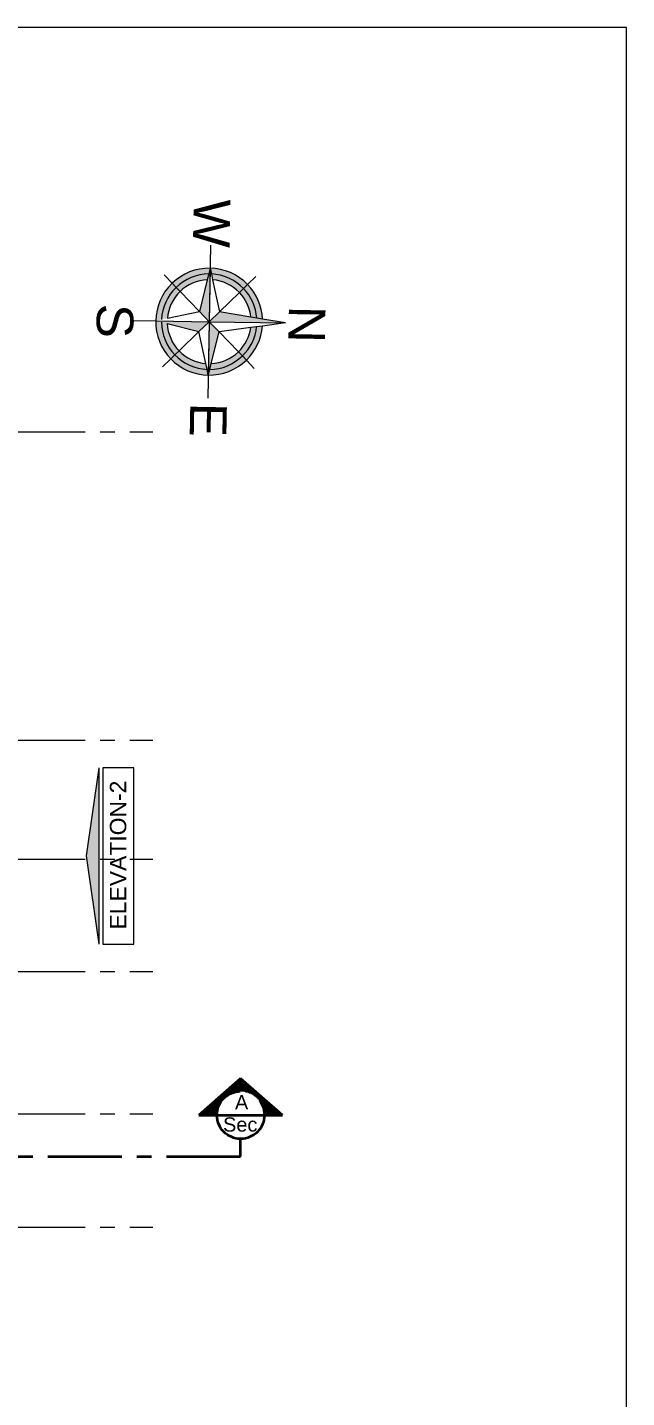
# Model space of a CAD drawing. Header units: inches. Extents: x -114 to 635, y -137 to 57.
# Drawn here: x 174.9 to 185, y 14.81 to 37.89 of the extents above; entities that cross this region are included whole.
import ezdxf
from ezdxf.enums import TextEntityAlignment as Align

# ---------------------------------------------------------------- set-up
doc = ezdxf.new("R2010")
doc.units = ezdxf.units.IN
doc.header["$MEASUREMENT"] = 0
for name, pattern in [('( Hidden )', [0.375, 0.25, -0.125]), ('CENTER', [2, 1.25, -0.25, 0.25, -0.25]), ('CENTERX2', [4, 2.5, -0.5, 0.5, -0.5]), ('VILLA AXIS$0$CENTER', [2, 1.25, -0.25, 0.25, -0.25])]:
    doc.linetypes.add(name, pattern=pattern)
for name, color, linetype, lineweight in [('A-ARROW', 1, 'Continuous', 5), ('A-ELEVATION TAG', 230, 'Continuous', 5), ('A-SECTION LINE', 230, 'Continuous', 35), ('A-SECTION TAG', 230, 'Continuous', 5), ('BORDER A2', 7, 'Continuous', 50), ('E-AX', 9, '( Hidden )', 0), ('HATCH', 15, 'Continuous', 0)]:
    doc.layers.add(name, color=color, linetype=linetype, lineweight=lineweight)
doc.layers.add('AXIES', color=7, linetype='CENTER', lineweight=0, true_color=0x949596)
doc.styles.add('Arial', font='arial.ttf')
doc.styles.get("Standard").update_dxf_attribs({"font": 'arial.ttf'})

# ---------------------------------------------------------------- blocks, each defined once
blk = doc.blocks.new('NOTH')
at = {"layer": 'A-ARROW'}
h = blk.add_hatch(color=256, dxfattribs=at)
h.paths.add_polyline_path([(0.7367880207187341, 0), (0.6575899677640109, 0.0183679669693504), (0.5777283029631805, 0.0368898418159631), (0.138709133292366, 0.1387091331513375), (1.847e-13, -3.695e-13)])
h.paths.add_polyline_path([(1.421e-13, 1.052554315272032), (-0.0481682284584935, 0.7352118123715456), (-0.0603320410307902, 0.6550740360918894), (-0.0725869453558943, 0.5743361277810948), (-0.1387091332541104, 0.138709133151707), (1.847e-13, -3.695e-13)])
h.paths.add_polyline_path([(-0.7367880206932682, 5.4e-13), (-0.6575899677639683, -0.0183679669692367), (-0.5777283029244984, -0.036889841816361), (-0.1387091332536698, -0.138709133151707), (1.847e-13, -3.695e-13)])
h.paths.add_polyline_path([(0.1387091332923234, -0.1387091331515364), (1.847e-13, -3.695e-13), (-1.847e-13, -0.736788020910808), (0.018367967033555, -0.6575899678792894), (0.0368898419054631, -0.5777283031165439)])
h = blk.add_hatch(color=256, dxfattribs=at)
edge = h.paths.add_edge_path()
edge.add_ellipse((1.847e-13, -3.695e-13), major_axis=(-0.4651676837564604, 0.4651676837565617), ratio=0.9999999998919108, start_angle=-89.99999999921107, end_angle=-50.262072299546)
edge.add_line((0.060332041053556, 0.6550740361128362), (0.0725869453426498, 0.574336127870339))
edge.add_ellipse((1.847e-13, -3.695e-13), major_axis=(0.4093475616569167, 0.4093475616568277), ratio=0.9999999997555454, start_angle=0, end_angle=37.79691486913919, ccw=False)
edge.add_line((0.4093475615218411, 0.4093475617780201), (0.4651676837811465, 0.4651676836406013))
edge = h.paths.add_edge_path()
edge.add_ellipse((1.847e-13, -3.695e-13), major_axis=(0.5209878057300275, 0.5209878057299147), ratio=0.9999999999968756, start_angle=314.9999999999104, end_angle=359.9999999985911)
edge.add_line((0.5209878057426921, 0.5209878057171125), (0.465167683772478, 0.4651676836316483))
edge.add_ellipse((1.847e-13, -3.695e-13), major_axis=(-0.4651676837320017, 0.4651676837321025), ratio=0.9999999999444913, start_angle=226.5999839728725, end_angle=270.00000000078893, ccw=False)
edge.add_line((0.6575899677875441, 0.0183679669641208), (0.7367880206930125, 5.854899898238841e-12))
edge = h.paths.add_edge_path()
edge.add_ellipse((1.847e-13, -3.695e-13), major_axis=(-0.4093475616568274, 0.4093475616569162), ratio=0.9999999999629564, start_angle=180, end_angle=221.34643715917, ccw=False)
edge.add_line((0.4093475617774092, -0.4093475615211162), (0.4651676837726911, -0.4651676836316483))
edge.add_ellipse((1.847e-13, -3.695e-13), major_axis=(0.4651676837321025, 0.4651676837320017), ratio=0.9999999999444923, start_angle=269.9999999992111, end_angle=313.4000160271274)
edge.add_line((0.6575899677873595, -0.0183679669640924), (0.5777283029553502, -0.0368898418176116))
edge = h.paths.add_edge_path()
edge.add_ellipse((1.847e-13, -3.695e-13), major_axis=(-0.5209878057299147, 0.5209878057300275), ratio=0.99999999996475, start_angle=134.9999999989901, end_angle=180.0000000014088)
edge.add_line((0.5209878057425783, -0.5209878057169705), (0.4651676837806919, -0.4651676836396632))
edge.add_ellipse((1.847e-13, -3.695e-13), major_axis=(0.4651676837133373, 0.4651676837132369), ratio=0.9999999999848316, start_angle=226.5999839861861, end_angle=269.99999999921124, ccw=False)
edge.add_line((0.0183679670573298, -0.6575899677758912), (5.373120004481535e-11, -0.7367880206779205))
edge = h.paths.add_edge_path()
edge.add_ellipse((1.847e-13, -3.695e-13), major_axis=(-0.4651676837132375, 0.4651676837133383), ratio=0.9999999999848308, start_angle=90.00000000078873, end_angle=133.4000160138138)
edge.add_line((-0.0183679670313666, -0.6575899677784208), (-0.0368898418879269, -0.577728303026845))
edge.add_ellipse((1.847e-13, -3.695e-13), major_axis=(-0.4093475617746752, 0.4093475617747643), ratio=0.999999999712108, start_angle=90, end_angle=131.3464371538943, ccw=False)
edge.add_line((-0.4093475617927142, -0.4093475615366346), (-0.4651676837807062, -0.4651676836402602))
edge = h.paths.add_edge_path()
edge.add_ellipse((1.847e-13, -3.695e-13), major_axis=(-0.4651676837320017, 0.4651676837321025), ratio=0.9999999999444913, start_angle=46.59998397287251, end_angle=90.00000000078887, ccw=False)
edge.add_line((-0.6575899677872316, -0.0183679669642061), (-0.7367880206930693, -1.704990315598565e-13))
edge.add_ellipse((1.847e-13, -3.695e-13), major_axis=(0.5209878057300275, 0.5209878057299147), ratio=0.9999999999968756, start_angle=134.9999999999105, end_angle=179.9999999985912)
edge.add_line((-0.5209878057426778, -0.5209878057170556), (-0.465167683772464, -0.4651676836315917))
edge = h.paths.add_edge_path()
edge.add_ellipse((1.847e-13, -3.695e-13), major_axis=(0.4651676837321025, 0.4651676837320017), ratio=0.9999999999444923, start_angle=89.99999999921107, end_angle=133.4000160271275)
edge.add_line((-0.6575899677872316, 0.0183679669641208), (-0.577728302956416, 0.0368898418086303))
edge.add_ellipse((1.847e-13, -3.695e-13), major_axis=(-0.4093475616568274, 0.4093475616569162), ratio=0.9999999999629564, start_angle=0, end_angle=41.34643715916991, ccw=False)
edge.add_line((-0.4093475615365493, 0.4093475617927709), (-0.4651676837725063, 0.4651676836317053))
edge = h.paths.add_edge_path()
edge.add_ellipse((1.847e-13, -3.695e-13), major_axis=(-0.5209878057299147, 0.5209878057300275), ratio=0.9999999999105192, start_angle=-41.2515596892217, end_angle=1.40879490012606e-09)
edge.add_line((-0.5209878057428057, 0.5209878057170556), (-0.465167683781374, 0.4651676836403455))
edge.add_ellipse((1.847e-13, -3.695e-13), major_axis=(0.4651676837565617, 0.4651676837564604), ratio=0.9999999998919108, start_angle=50.26207229954599, end_angle=89.99999999921113, ccw=False)
edge.add_line((-0.0603320410271522, 0.6550740361169858), (-0.048168228446599, 0.7352118124497622))
h = blk.add_hatch(color=256, dxfattribs=at)
edge = h.paths.add_edge_path()
edge.add_ellipse((1.847e-13, -3.695e-13), major_axis=(0.5209878057300275, 0.5209878057299147), ratio=0.9999999999105188, start_angle=359.9999999985911, end_angle=401.2515596892217)
edge.add_line((0.0481682284466558, 0.7352118124500179), (0.0603320410534565, 0.6550740361133764))
edge.add_ellipse((1.847e-13, -3.695e-13), major_axis=(-0.4651676837564604, 0.4651676837565617), ratio=0.9999999998919108, start_angle=-89.99999999921113, end_angle=-50.26207229954548, ccw=False)
edge.add_line((0.4651676837811607, 0.465167683639919), (0.5209878057428199, 0.520987805716743))
edge = h.paths.add_edge_path()
edge.add_ellipse((1.847e-13, -3.695e-13), major_axis=(0.4093475616569168, 0.4093475616568273), ratio=0.9999999999629559, start_angle=318.6535628408301, end_angle=360, ccw=False)
edge.add_line((0.5777283029555207, 0.0368898418178105), (0.6575899677874733, 0.0183679669639503))
edge.add_ellipse((1.847e-13, -3.695e-13), major_axis=(-0.4651676837320017, 0.4651676837321025), ratio=0.9999999999444913, start_angle=226.5999839728724, end_angle=270.0000000007889)
edge.add_line((0.4651676837726061, 0.4651676836312788), (0.409347561536521, 0.4093475617922311))
edge = h.paths.add_edge_path()
edge.add_ellipse((1.847e-13, -3.695e-13), major_axis=(0.4651676837321025, 0.4651676837320017), ratio=0.9999999999444923, start_angle=269.99999999921124, end_angle=313.40001602712755, ccw=False)
edge.add_line((0.4651676837726626, -0.4651676836317053), (0.5209878057427915, -0.5209878057170843))
edge.add_ellipse((1.847e-13, -3.695e-13), major_axis=(-0.5209878057299129, 0.5209878057300266), ratio=0.9999999999968752, start_angle=180.0000000014088, end_angle=225.0000000000895)
edge.add_line((0.7367880206929271, -6.1391e-12), (0.6575899677874589, -0.018367966964405))
edge = h.paths.add_edge_path()
edge.add_ellipse((1.847e-13, -3.695e-13), major_axis=(0.4093475617747643, 0.4093475617746752), ratio=0.9999999997121085, start_angle=228.6535628461057, end_angle=270, ccw=False)
edge.add_line((0.0368898419273762, -0.5777283030215871), (0.018367967057344, -0.6575899677760902))
edge.add_ellipse((1.847e-13, -3.695e-13), major_axis=(0.4651676837133373, 0.4651676837132369), ratio=0.9999999999848316, start_angle=226.599983986186, end_angle=269.9999999992111)
edge.add_line((0.4651676837808907, -0.4651676836403739), (0.4093475617927142, -0.4093475615367482))
edge = h.paths.add_edge_path()
edge.add_ellipse((1.847e-13, -3.695e-13), major_axis=(-0.4651676837132375, 0.4651676837133383), ratio=0.9999999999848308, start_angle=90.00000000078887, end_angle=133.400016013814, ccw=False)
edge.add_line((-0.465167683780962, -0.4651676836400327), (-0.520987805742877, -0.52098780571734))
edge.add_ellipse((1.847e-13, -3.695e-13), major_axis=(0.5209878057300275, 0.5209878057299147), ratio=0.9999999999647492, start_angle=179.9999999985912, end_angle=225.0000000010099)
edge.add_line((-5.3916e-11, -0.7367880206783184), (-0.0183679670313239, -0.6575899677784492))
edge = h.paths.add_edge_path()
edge.add_ellipse((1.847e-13, -3.695e-13), major_axis=(0.4093475616569168, 0.4093475616568273), ratio=0.9999999999629559, start_angle=138.6535628408301, end_angle=180, ccw=False)
edge.add_line((-0.5777283029566292, -0.0368898418086019), (-0.6575899677873025, -0.0183679669642345))
edge.add_ellipse((1.847e-13, -3.695e-13), major_axis=(-0.4651676837320017, 0.4651676837321025), ratio=0.9999999999444913, start_angle=46.59998397287242, end_angle=90.00000000078873)
edge.add_line((-0.4651676837725205, -0.4651676836315632), (-0.4093475617772527, -0.4093475615209742))
edge = h.paths.add_edge_path()
edge.add_ellipse((1.847e-13, -3.695e-13), major_axis=(-0.5209878057299129, 0.5209878057300266), ratio=0.9999999999968752, start_angle=1.408794900004402e-09, end_angle=45.00000000008949)
edge.add_line((-0.736788020693325, 4.263e-13), (-0.6575899677874874, 0.0183679669643766))
edge.add_ellipse((1.847e-13, -3.695e-13), major_axis=(0.4651676837321025, 0.4651676837320017), ratio=0.9999999999444923, start_angle=89.99999999921113, end_angle=133.4000160271276, ccw=False)
edge.add_line((-0.465167683772478, 0.4651676836313642), (-0.5209878057425926, 0.520987805716743))
edge = h.paths.add_edge_path()
edge.add_ellipse((1.847e-13, -3.695e-13), major_axis=(-0.409347561656827, 0.4093475616569161), ratio=0.9999999997555448, start_angle=-37.79691486913907, end_angle=0, ccw=False)
edge.add_line((-0.07258694534219501, 0.5743361278701685), (-0.060332041026868, 0.6550740361166733))
edge.add_ellipse((1.847e-13, -3.695e-13), major_axis=(0.4651676837565617, 0.4651676837564604), ratio=0.9999999998919108, start_angle=50.262072299546, end_angle=89.99999999921107)
edge.add_line((-0.4651676837810328, 0.465167683639919), (-0.4093475615216562, 0.4093475617776507))
for p, q in [((-5.68e-14, 1.052554315272145), (-0.0481682284583371, 0.7352118123711194)), ((-5.68e-14, 1.052554315272145), (0.0481682284587777, 0.7352118123713752)), ((0, 0), (-5.68e-14, 1.052554315272145)), ((-0.5209878057424647, 0.5209878057167145), (-0.6326280498287105, 0.6326280500851456)), ((-0.0725869453556953, 0.5743361277807538), (-0.1387091332538688, 0.1387091331513943)), ((-0.0603320410308044, 0.655074036091861), (-0.0725869453556953, 0.5743361277807538)), ((-0.0481682284583371, 0.7352118123711194), (-0.0603320410308044, 0.655074036091861)), ((0.0481682284587777, 0.7352118123713752), (0.0603320410566397, 0.6550740360920316)), ((0.0603320410566397, 0.6550740360920316), (0.0725869453562211, 0.5743361277807822)), ((0.0725869453562211, 0.5743361277807822), (0.1387091332923092, 0.1387091331512238)), ((0.5209878057427773, 0.5209878057170272), (0.632628049828611, 0.6326280500849464)), ((-0.4651676836997042, 0.4651676835587466), (-0.5209878057424647, 0.5209878057167145)), ((-0.4093475616567872, 0.4093475619131084), (-0.4651676836997042, 0.4651676835587466)), ((-0.1387091332538688, 0.1387091331513943), (-0.4093475616567872, 0.4093475619131084)), ((0.1387091332923092, 0.1387091331512238), (0.4093475616569294, 0.4093475619129663)), ((0.4093475616569294, 0.4093475619129663), (0.4651676836999883, 0.4651676835587466)), ((0.4651676836999883, 0.4651676835587466), (0.5209878057427773, 0.5209878057170272)), ((-1.052554315297524, -2.558e-13), (0, 0)), ((-0.7367880206930835, 1.705e-13), (-0.6575899677639541, 0.0183679669696346)), ((-0.7367880206930835, 1.705e-13), (-0.6575899677638973, -0.0183679669693504)), ((-0.7367880206930835, 1.705e-13), (0, 0)), ((-0.6575899677639541, 0.0183679669696346), (-0.5777283029243989, 0.0368898418156221)), ((-0.5777283029243989, 0.0368898418156221), (-0.1387091332538688, 0.1387091331513943)), ((0, 0), (-0.1387091332538688, 0.1387091331513943)), ((0, 0), (-0.1387091332536698, -0.138709133151707)), ((0, 0), (0.1387091332923092, 0.1387091331512238)), ((-5.68e-14, -0.736788020910808), (0, 0)), ((0, 0), (0.1387091332923234, -0.1387091331515364)), ((0, 0), (0.7367880207187198, -2.558e-13)), ((0, 0), (1.05255431529781, -1.421e-13)), ((0.5777283029628393, 0.03688984181602), (0.1387091332923092, 0.1387091331512238)), ((0.6575899677640962, 0.0183679669692651), (0.5777283029628393, 0.03688984181602)), ((0.7367880207187198, -2.558e-13), (0.6575899677640962, 0.0183679669692651)), ((-0.6575899677638973, -0.0183679669693504), (-0.5777283029244984, -0.036889841816361)), ((-0.5777283029244984, -0.036889841816361), (-0.1387091332536698, -0.138709133151707)), ((-0.1387091332536698, -0.138709133151707), (-0.4093475616569864, -0.409347561400523)), ((-0.036889841867449, -0.5777283031165439), (-0.1387091332536698, -0.138709133151707)), ((0.0368898419057047, -0.5777283031167997), (0.1387091332923234, -0.1387091331515364)), ((0.5777283029628535, -0.0368898418159063), (0.1387091332923234, -0.1387091331515364)), ((0.1387091332923234, -0.1387091331515364), (0.4093475616568867, -0.4093475614008071)), ((0.6575899677640252, -0.0183679669699473), (0.5777283029628535, -0.0368898418159063)), ((0.7367880207187198, -2.558e-13), (0.6575899677640252, -0.0183679669699473)), ((-0.5209878057427347, -0.5209878057173967), (-0.632628049828796, -0.6326280495724462)), ((-0.4651676836999032, -0.4651676835590309), (-0.5209878057427347, -0.5209878057173967)), ((-0.4093475616569864, -0.409347561400523), (-0.4651676836999032, -0.4651676835590309)), ((0.4093475616568867, -0.4093475614008071), (0.4651676836998889, -0.4651676835590878)), ((0.4651676836998889, -0.4651676835590878), (0.5209878057425783, -0.5209878057169705)), ((0.5209878057425783, -0.5209878057169705), (0.6326280498285402, -0.6326280495726451)), ((-5.68e-14, -1.05255431527206), (-5.68e-14, -0.736788020910808))]:
    blk.add_line(p, q, dxfattribs=at)
for major_axis, ratio, start_param, end_param in [((-0.5209878057299123, 0.5209878057300255), 0.9999999999105199, -0.7199755381598874, 2.45881e-11), ((0.4651676837565609, 0.4651676837564598), 0.9999999998919112, 0.8772386505025153, 1.570796326781126), ((-0.4093475616568267, 0.4093475616569159), 0.9999999997555448, -0.6596806115624795, 0), ((0.5209878057300255, 0.5209878057299123), 0.999999999910519, 6.283185307154998, 7.003160845339472), ((-0.4651676837564598, 0.4651676837565609), 0.9999999998919112, -1.570796326781126, -0.8772386505025153), ((0.4093475616569159, 0.4093475616568267), 0.9999999997555448, 0, 0.6596806115624795), ((-0.5209878057299127, 0.5209878057300262), 0.9999999999968756, 2.45881e-11, 0.7853981633990103), ((0.4651676837321023, 0.4651676837320012), 0.9999999999444916, 1.570796326781126, 2.328269501886581), ((-0.4093475616568263, 0.4093475616569155), 0.9999999999629564, 0, 0.7216314623964455), ((0.4093475616569159, 0.4093475616568269), 0.9999999999629562, 5.561553844783139, 6.283185307179584), ((-0.4651676837320012, 0.4651676837321023), 0.999999999944491, 3.954915805293002, 4.712388980398459), ((0.5209878057300255, 0.5209878057299123), 0.999999999996876, 5.497787143780575, 6.283185307154998), ((0.5209878057300255, 0.5209878057299123), 0.999999999996876, 2.356194490190779, 3.141592653565203), ((-0.4651676837320012, 0.4651676837321023), 0.999999999944491, 0.8133231517032118, 1.570796326808665), ((0.4093475616569159, 0.4093475616568269), 0.9999999999629562, 2.419961191193345, 3.141592653589792), ((-0.4093475616568263, 0.4093475616569155), 0.9999999999629564, 3.141592653589792, 3.863224115986238), ((0.4651676837321023, 0.4651676837320012), 0.9999999999444916, 4.712388980370919, 5.469862155476373), ((-0.5209878057299127, 0.5209878057300262), 0.9999999999968756, 3.141592653614381, 3.926990816988803), ((0.5209878057300255, 0.5209878057299123), 0.9999999999647496, 3.141592653565203, 3.926990817004866), ((-0.4651676837132357, 0.4651676837133368), 0.9999999999848312, 1.570796326808665, 2.328269501654212), ((-0.4093475617746752, 0.4093475617747643), 0.9999999997121072, 1.570796326794896, 2.292427789099265), ((-0.5209878057299125, 0.5209878057300258), 0.9999999999647496, 2.356194490174718, 3.141592653614381), ((0.4651676837133376, 0.4651676837132362), 0.9999999999848316, 3.954915805525373, 4.712388980370919), ((0.4093475617747635, 0.4093475617746745), 0.999999999712108, 3.990757518080319, 4.712388980384689)]:
    blk.add_ellipse((3.553e-13, -2.842e-13), major_axis=major_axis, ratio=ratio, start_param=start_param, end_param=end_param, dxfattribs=at)
for s, p in [('N', (0.0144832284225913, 1.347818954500012)), ('W', (-1.353998589916471, 0.0105449277088212)), ('E', (1.353998589916358, 0.0105449277088212)), ('S', (0.0120693570188166, -1.298608181295634))]:
    blk.add_text(s, height=0.5052260713060049, rotation=359.9383920510186, dxfattribs=at).set_placement(p, align=Align.MIDDLE)
blk = doc.blocks.new('DASLASDLASLDASLASDLASLQWELQWELQWELQWELQ')
at = {"layer": 'AXIES', "linetype": 'CENTERX2', "ltscale": 0.5}
for p, q in [((20.29338096180066, -581.976748345088), (52.68343698540485, -581.976748345088)), ((20.29338096180066, -587.1767470905586), (52.68343698540485, -587.1767470905586)), ((20.29338096180066, -589.1775781725739), (52.68343698540485, -589.1775781725739)), ((20.29338096180066, -591.0720317607155), (52.68343698540485, -591.0720317607155)), ((20.29338096180066, -593.4723519824619), (52.68343698540485, -593.4723519824619)), ((20.29338096180066, -595.3778133920785), (52.68343698540485, -595.3778133920785))]:
    blk.add_line(p, q, dxfattribs=at)

msp = doc.modelspace()

# ---------------------------------------------------------------- hatches: boundary and pattern name
at = {"layer": 'A-ELEVATION TAG'}
msp.add_hatch(color=256, dxfattribs=at).paths.add_polyline_path([(175.8952230712354, 23.93218719827405), (176.1084644987224, 22.4463643773563), (176.1084644987214, 25.41801001919271)])
at = {"layer": 'HATCH'}
h = msp.add_hatch(dxfattribs=at)
h.set_pattern_fill('ANSI37', color=256, scale=0.1251646639303119, angle=2025, style=0)
h.set_pattern_definition([(270, (234.5206524841393, 34.29017904421175), (0.0156455829912891, -1.344885636359377e-16), []), (360, (234.5206524841393, 34.29017904421175), (1.344885636359377e-16, 0.0156455829912891), [])])
h.paths.add_polyline_path([(178.494054323021, 20.18078905440984), (177.7888130268062, 19.56292669152094), (178.0935452739423, 19.56292669152094, -0.0023619499479011), (178.0935273984424, 19.56671072638551, -1), (178.8945812475973, 19.56671072638551, -0.0023619499479011), (178.894563372096, 19.56292669152094), (179.1992956192363, 19.56292669152094)])

# ---------------------------------------------------------------- linework, layer by layer
at = {"layer": 'A-ELEVATION TAG'}
msp.add_line((176.1084644987224, 22.4463643773563), (176.1084644987214, 25.41801001919271), dxfattribs=at)
msp.add_lwpolyline([(176.1084644987224, 22.4463643773563), (175.8952230712354, 23.93218719827405), (176.1084644987214, 25.41801001919271)], dxfattribs=at)
msp.add_lwpolyline([(176.6948787047987, 22.4463643773563), (176.6948787047978, 25.41801001919271), (176.1706521046609, 25.41801001919271), (176.1706521046609, 22.4463643773563)], close=True, dxfattribs=at)
at = {"layer": 'A-SECTION LINE', "linetype": 'VILLA AXIS$0$CENTER'}
msp.add_line((178.494054323021, 18.86618380180857), (178.494054323021, 19.16618380180876), dxfattribs=at)
at = {"layer": 'A-SECTION LINE', "linetype": 'VILLA AXIS$0$CENTER', "ltscale": 1.5}
msp.add_lwpolyline([(178.494054323021, 20.18078905440984), (177.7888130268053, 19.56292669152094), (179.1992956192354, 19.56292669152094)], close=True, dxfattribs=at)
at = {"layer": 'A-SECTION LINE', "linetype": 'VILLA AXIS$0$CENTER'}
msp.add_lwpolyline([(147.24342372804, 18.86618380180857), (178.494054323021, 18.86618380180857)], dxfattribs=at)
at = {"layer": 'A-SECTION LINE', "linetype": 'VILLA AXIS$0$CENTER', "ltscale": 1.5}
msp.add_circle((178.494054323021, 19.56671072638551), 0.4005269245769983, dxfattribs=at)
at = {"layer": 'BORDER A2', "lineweight": 5}
msp.add_lwpolyline([(139.3987125289161, -2.308414670989677), (184.9987125289163, -2.308414670989677), (184.9987125289163, 37.89158532901048), (139.3987125289161, 37.89158532901037)], close=True, dxfattribs=at)

# ---------------------------------------------------------------- block references
at = {"layer": 'A-ARROW', "xscale": 1.222382910869702, "yscale": 1.222382910869702, "zscale": 1.222382910869702, "rotation": 269.0250964440875}
msp.add_blockref('NOTH', (177.9643257917429, 32.93371826447579), dxfattribs=at)
at = {"layer": 'E-AX'}
msp.add_blockref('DASLASDLASLDASLASDLASLQWELQWELQWELQWELQ', (124.3301511244168, 613.0572276906786), dxfattribs=at)

# ---------------------------------------------------------------- texts
at = {"layer": 'A-ELEVATION TAG', "style": 'Arial'}
msp.add_text('ELEVATION-2', height=0.2761567211446908, rotation=90, dxfattribs=at).set_placement((176.56603285842, 23.94728093451363, -0.2375037433503167), align=Align.CENTER)
at = {"layer": 'A-SECTION TAG', "style": 'Arial'}
for s, p in [('A', (178.3982521041572, 19.66207554612629)), ('Sec', (178.1979010372148, 19.28797810454603, -0.0004619152196028187))]:
    msp.add_text(s, height=0.24, dxfattribs=at).set_placement(p)

doc.saveas('drawing.dxf')
